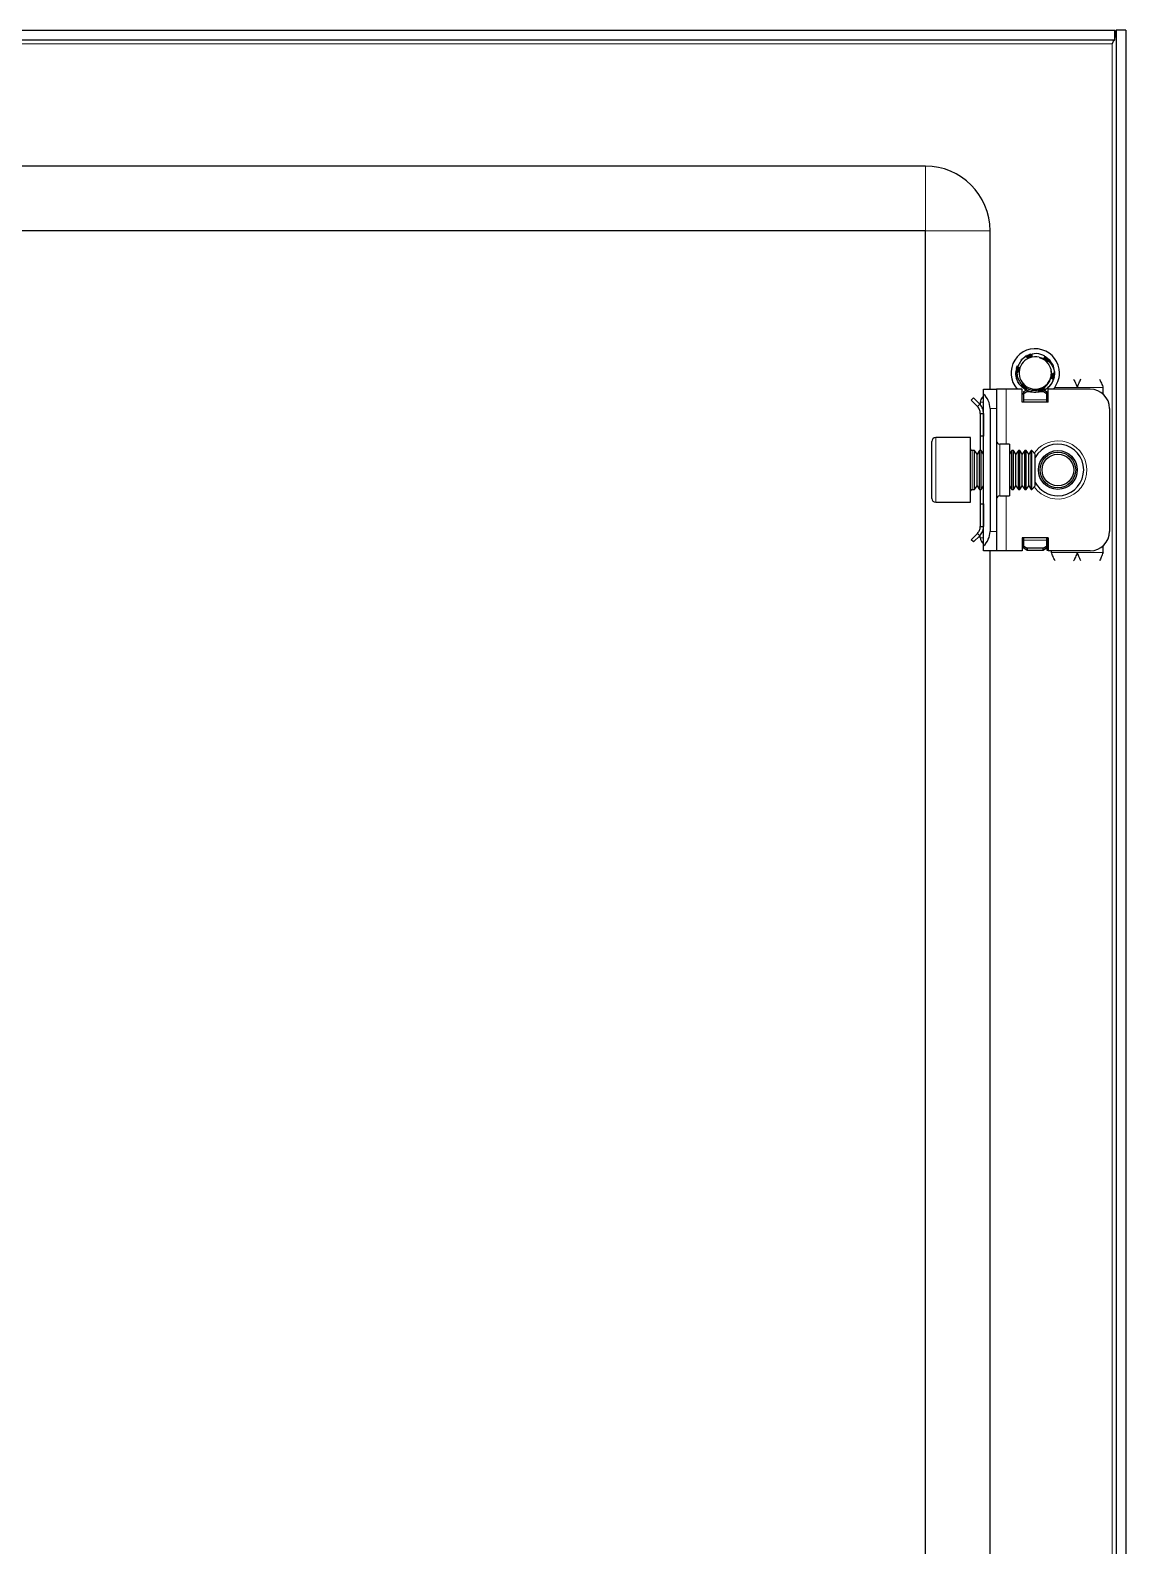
# Model space of a CAD drawing. Header units: millimetres. Extents: x 162 to 1298, y -979 to 1409.
# Drawn here: x 1128.6 to 1298.2, y 1059.7 to 1294 of the extents above; entities that cross this region are included whole.
import ezdxf

# ---------------------------------------------------------------- set-up
doc = ezdxf.new("R2010")
doc.units = ezdxf.units.MM

msp = doc.modelspace()

# ---------------------------------------------------------------- linework, layer by layer
at = {"color": 7, "linetype": 'Continuous', "lineweight": 25}
for p, q in [((953.85, 1294.05), (1296.45, 1294.05)), ((1296.45, 1292.55), (1296.45, 1294.05)), ((1298.15, 1294.05), (1296.65, 1294.05)), ((1296.65, 1294.05), (1296.65, -866.95)), ((1298.15, 1294.05), (1298.15, -866.95)), ((953.85, 1292.55), (1296.45, 1292.55)), ((1296.3, 1292.55), (1296.05, 1291.95)), ((1267.15, 1273.05), (983.15, 1273.05)), ((1267.15, 1263.05), (983.15, 1263.05)), ((1267.15, -835.95), (1267.15, 1263.05)), ((1277.15, 1238.55), (1277.15, 1263.05)), ((1281.95, 1243.08), (1281.92, 1243.05)), ((1282.53, 1243.57), (1282.73, 1243.69)), ((1282.7, 1243.68), (1282.66, 1243.65)), ((1282.71, 1243.61), (1282.66, 1243.65)), ((1282.7, 1243.68), (1282.93, 1243.76)), ((1282.89, 1243.77), (1282.84, 1243.75)), ((1283.08, 1243.85), (1283.03, 1243.83)), ((1283.08, 1243.85), (1283.31, 1243.92)), ((1283.27, 1243.92), (1283.23, 1243.9)), ((1283.46, 1243.97), (1283.42, 1243.96)), ((1284.35, 1244.04), (1283.61, 1243.97)), ((1285.85, 1243.52), (1285.81, 1243.55)), ((1286.02, 1243.4), (1285.98, 1243.43)), ((1286.17, 1243.27), (1286.14, 1243.3)), ((1286.31, 1243.13), (1286.28, 1243.16)), ((1286.31, 1243.13), (1286.43, 1242.99)), ((1286.43, 1243.01), (1286.41, 1243.02)), ((1281.15, 1241.14), (1281.18, 1241.4)), ((1281.15, 1241.14), (1281.15, 1241.09)), ((1281.17, 1241.35), (1281.16, 1241.3)), ((1281.16, 1240.94), (1281.18, 1241.18)), ((1281.16, 1240.94), (1281.16, 1240.89)), ((1281.17, 1240.74), (1281.17, 1240.69)), ((1281.2, 1241.55), (1281.19, 1241.5)), ((1281.2, 1240.55), (1281.2, 1240.5)), ((1281.24, 1241.75), (1281.23, 1241.71)), ((1281.23, 1240.36), (1281.24, 1240.32)), ((1281.24, 1241.75), (1281.31, 1241.99)), ((1281.29, 1241.94), (1281.28, 1241.9)), ((1281.28, 1240.19), (1281.29, 1240.14)), ((1281.34, 1240.01), (1281.34, 1240)), ((1286.44, 1241.92), (1286.61, 1241.51)), ((1286.92, 1239.93), (1286.82, 1239.74)), ((1286.93, 1239.93), (1286.83, 1239.75)), ((1286.99, 1240.07), (1287, 1240.11)), ((1287.04, 1240.25), (1287.06, 1240.29)), ((1287.15, 1240.85), (1287.09, 1240.54)), ((1287.09, 1240.44), (1287.1, 1240.49)), ((1287.13, 1240.65), (1287.13, 1240.7)), ((1287.15, 1241.05), (1287.15, 1241.05)), ((1287.15, 1240.85), (1287.15, 1240.9)), ((1276.15, 1238.55), (1278.15, 1238.55)), ((1276.15, 1237.78), (1276.15, 1238.55)), ((1276.15, 1214.31), (1276.15, 1237.78)), ((1278.15, 1238.55), (1278.15, 1235.55)), ((1279.65, 1238.55), (1278.15, 1238.55)), ((1282.15, 1238.55), (1279.65, 1238.55)), ((1281.93, 1239.04), (1281.96, 1239)), ((1282.06, 1238.9), (1282.1, 1238.87)), ((1282.15, 1236.55), (1282.15, 1238.55)), ((1282.4, 1237.73), (1282.15, 1237.88)), ((1282.21, 1238.76), (1282.25, 1238.73)), ((1282.37, 1238.63), (1282.41, 1238.6)), ((1282.4, 1238.17), (1282.75, 1238.41)), ((1282.9, 1238.17), (1282.4, 1237.82)), ((1282.4, 1237.82), (1282.4, 1238.17)), ((1282.4, 1236.9), (1282.4, 1237.82)), ((1282.54, 1238.52), (1282.59, 1238.49)), ((1282.72, 1238.41), (1282.58, 1238.53)), ((1282.72, 1238.41), (1282.72, 1238.52)), ((1282.72, 1238.41), (1282.76, 1238.39)), ((1282.9, 1238.17), (1283.3, 1238.17)), ((1283.26, 1238.19), (1283.06, 1238.29)), ((1283.08, 1238.25), (1283.12, 1238.23)), ((1283.26, 1238.19), (1283.3, 1238.17)), ((1283.43, 1238.14), (1283.48, 1238.13)), ((1284.75, 1238.11), (1284.8, 1238.12)), ((1284.99, 1238.17), (1285.4, 1238.17)), ((1285.9, 1237.82), (1285.4, 1238.17)), ((1285.5, 1238.46), (1285.9, 1238.17)), ((1285.9, 1238.17), (1285.9, 1237.82)), ((1285.9, 1237.82), (1285.9, 1236.9)), ((1286.15, 1237.88), (1285.95, 1237.76)), ((1285.95, 1237.76), (1285.95, 1236.55)), ((1286.15, 1236.55), (1286.15, 1238.55)), ((1292.65, 1238.55), (1286.15, 1238.55)), ((1294.65, 1237.78), (1294.65, 1238.8)), ((1274.59, 1237.19), (1274.24, 1236.83)), ((1275.21, 1235.86), (1274.24, 1236.83)), ((1275.57, 1236.21), (1274.59, 1237.19)), ((1275.21, 1235.86), (1275.57, 1236.21)), ((1275.65, 1236.55), (1275.65, 1236.15)), ((1275.95, 1237.26), (1276.15, 1237.46)), ((1277.15, 1235.55), (1277.15, 1216.55)), ((1278.15, 1235.55), (1278.15, 1216.55)), ((1286.15, 1236.55), (1282.15, 1236.55)), ((1282.4, 1236.55), (1282.4, 1236.9)), ((1285.9, 1236.9), (1285.9, 1236.55)), ((1295.65, 1235.55), (1295.65, 1216.55)), ((1275.65, 1234.8), (1276.15, 1234.8)), ((1275.65, 1234.8), (1275.65, 1231.3)), ((1276.15, 1234.8), (1276.15, 1231.3)), ((1274.15, 1231.05), (1268.75, 1231.05)), ((1274.15, 1221.05), (1274.15, 1231.05)), ((1276.15, 1231.3), (1275.65, 1231.3)), ((1275.65, 1231.3), (1275.65, 1229.05)), ((1268.15, 1221.65), (1268.15, 1230.45)), ((1274.76, 1229.05), (1274.4, 1229.05)), ((1275.15, 1228.49), (1274.76, 1229.05)), ((1274.76, 1228.58), (1274.76, 1229.05)), ((1274.76, 1223.05), (1274.76, 1228.58)), ((1275.54, 1229.05), (1275.15, 1228.49)), ((1275.15, 1228.11), (1275.15, 1228.49)), ((1275.76, 1229.05), (1275.54, 1229.05)), ((1275.54, 1228.58), (1275.54, 1229.05)), ((1275.54, 1223.05), (1275.54, 1228.58)), ((1276.15, 1228.49), (1275.76, 1229.05)), ((1275.76, 1228.58), (1275.76, 1229.05)), ((1275.76, 1223.05), (1275.76, 1228.58)), ((1280.15, 1230.05), (1278.65, 1230.05)), ((1280.15, 1230.05), (1280.15, 1222.05)), ((1280.54, 1229.05), (1280.15, 1228.49)), ((1280.76, 1229.05), (1280.54, 1229.05)), ((1280.54, 1228.58), (1280.54, 1229.05)), ((1280.54, 1223.05), (1280.54, 1228.58)), ((1281.15, 1228.49), (1280.76, 1229.05)), ((1280.76, 1228.58), (1280.76, 1229.05)), ((1280.76, 1223.05), (1280.76, 1228.58)), ((1281.54, 1229.05), (1281.15, 1228.49)), ((1281.15, 1228.11), (1281.15, 1228.49)), ((1281.76, 1229.05), (1281.54, 1229.05)), ((1281.54, 1228.58), (1281.54, 1229.05)), ((1281.54, 1223.05), (1281.54, 1228.58)), ((1282.15, 1228.49), (1281.76, 1229.05)), ((1281.76, 1228.58), (1281.76, 1229.05)), ((1281.76, 1223.05), (1281.76, 1228.58)), ((1282.54, 1229.05), (1282.15, 1228.49)), ((1282.15, 1228.11), (1282.15, 1228.49)), ((1282.76, 1229.05), (1282.54, 1229.05)), ((1282.54, 1228.58), (1282.54, 1229.05)), ((1282.54, 1223.05), (1282.54, 1228.58)), ((1283.15, 1228.49), (1282.76, 1229.05)), ((1282.76, 1228.58), (1282.76, 1229.05)), ((1282.76, 1223.05), (1282.76, 1228.58)), ((1283.54, 1229.05), (1283.15, 1228.49)), ((1283.15, 1228.11), (1283.15, 1228.49)), ((1283.6, 1229.05), (1283.54, 1229.05)), ((1283.54, 1228.58), (1283.54, 1229.05)), ((1283.54, 1223.05), (1283.54, 1228.58)), ((1284.15, 1228.49), (1283.6, 1229.05)), ((1283.6, 1223.05), (1283.6, 1229.05)), ((1284.15, 1223.6), (1284.15, 1228.49)), ((1275.15, 1223.6), (1275.15, 1228.11)), ((1281.15, 1223.6), (1281.15, 1228.11)), ((1282.15, 1223.6), (1282.15, 1228.11)), ((1283.15, 1223.6), (1283.15, 1228.11)), ((1274.76, 1223.05), (1275.15, 1223.6)), ((1275.15, 1223.6), (1275.54, 1223.05)), ((1275.76, 1223.05), (1276.15, 1223.6)), ((1280.15, 1223.6), (1280.54, 1223.05)), ((1280.76, 1223.05), (1281.15, 1223.6)), ((1281.15, 1223.6), (1281.54, 1223.05)), ((1281.76, 1223.05), (1282.15, 1223.6)), ((1282.15, 1223.6), (1282.54, 1223.05)), ((1282.76, 1223.05), (1283.15, 1223.6)), ((1283.15, 1223.6), (1283.54, 1223.05)), ((1283.6, 1223.05), (1284.15, 1223.6)), ((1274.4, 1223.05), (1274.76, 1223.05)), ((1275.54, 1223.05), (1275.76, 1223.05)), ((1275.65, 1223.05), (1275.65, 1220.8)), ((1278.65, 1222.05), (1280.15, 1222.05)), ((1280.54, 1223.05), (1280.76, 1223.05)), ((1281.54, 1223.05), (1281.76, 1223.05)), ((1282.54, 1223.05), (1282.76, 1223.05)), ((1283.54, 1223.05), (1283.6, 1223.05)), ((1268.75, 1221.05), (1274.15, 1221.05)), ((1275.65, 1220.8), (1276.15, 1220.8)), ((1275.65, 1220.8), (1275.65, 1217.3)), ((1276.15, 1220.8), (1276.15, 1217.3)), ((1275.65, 1217.3), (1276.15, 1217.3)), ((1278.15, 1216.55), (1278.15, 1213.55)), ((1275.21, 1216.24), (1274.24, 1215.26)), ((1274.59, 1214.91), (1274.24, 1215.26)), ((1275.57, 1215.88), (1274.59, 1214.91)), ((1275.21, 1216.24), (1275.57, 1215.88)), ((1275.65, 1215.55), (1275.65, 1216.01)), ((1276.15, 1214.63), (1275.95, 1214.84)), ((1276.15, 1213.55), (1276.15, 1214.31)), ((1286.15, 1215.55), (1282.15, 1215.55)), ((1282.15, 1215.55), (1282.15, 1213.55)), ((1282.4, 1215.2), (1282.4, 1215.55)), ((1282.4, 1214.28), (1282.4, 1215.2)), ((1282.4, 1214.28), (1282.9, 1213.93)), ((1282.4, 1213.93), (1282.4, 1214.28)), ((1285.4, 1213.93), (1285.9, 1214.28)), ((1285.9, 1215.55), (1285.9, 1215.2)), ((1285.9, 1215.2), (1285.9, 1214.28)), ((1285.9, 1214.28), (1285.9, 1213.93)), ((1285.95, 1215.55), (1285.95, 1213.67)), ((1286.15, 1215.55), (1286.15, 1213.55)), ((1294.65, 1213.3), (1294.65, 1214.31)), ((1278.15, 1213.55), (1276.15, 1213.55)), ((1277.15, 538.55), (1277.15, 1213.55)), ((1279.65, 1213.55), (1278.15, 1213.55)), ((1282.15, 1213.55), (1279.65, 1213.55)), ((1282.9, 1213.57), (1282.4, 1213.93)), ((1285.4, 1213.93), (1282.9, 1213.93)), ((1282.9, 1213.93), (1282.9, 1213.57)), ((1285.4, 1213.57), (1282.9, 1213.57)), ((1285.4, 1213.57), (1285.4, 1213.93)), ((1285.9, 1213.93), (1285.4, 1213.57)), ((1285.95, 1213.67), (1286.15, 1213.67)), ((1292.65, 1213.55), (1286.15, 1213.55)), ((1286.65, 1213.3), (1286.65, 1213.55))]:
    msp.add_line(p, q, dxfattribs=at)
at = {"color": 8, "linetype": 'Continuous', "lineweight": 18}
for p, q in [((954.25, 1291.95), (1296.05, 1291.95)), ((1296.05, 1291.95), (1296.05, -864.85)), ((1267.15, 1263.05), (1267.15, 1273.05)), ((1267.15, 1263.05), (1277.15, 1263.05)), ((1279.65, 1238.55), (1279.65, 1230.05)), ((1287.15, 1238.8), (1290.65, 1238.8)), ((1294.65, 1238.8), (1290.65, 1238.8)), ((1276.15, 1236.55), (1275.65, 1236.55)), ((1276.15, 1237.05), (1275.95, 1237.26)), ((1278.15, 1235.55), (1277.15, 1235.55)), ((1285.9, 1236.9), (1282.4, 1236.9)), ((1268.75, 1231.05), (1268.75, 1221.05)), ((1274.4, 1229.05), (1274.4, 1224.43)), ((1278.65, 1230.05), (1278.65, 1222.05)), ((1274.4, 1224.43), (1274.4, 1223.05)), ((1279.65, 1222.05), (1279.65, 1213.55)), ((1277.15, 1216.55), (1278.15, 1216.55)), ((1276.15, 1215.55), (1275.65, 1215.55)), ((1276.15, 1215.05), (1275.95, 1214.84)), ((1282.4, 1215.2), (1285.9, 1215.2)), ((1290.65, 1213.3), (1286.65, 1213.3)), ((1294.65, 1213.3), (1290.65, 1213.3))]:
    msp.add_line(p, q, dxfattribs=at)
at = {"color": 7, "linetype": 'Continuous', "lineweight": 25}
for radius in [3, 2.76, 2.45]:
    msp.add_circle((1287.65, 1226.05), radius, dxfattribs=at)
for centre, radius, start, end in [((1267.15, 1263.05), 10, 0, 90), ((1284.15, 1241.05), 3.75, 0, 221.8103), ((1284.15, 1241.05), 2.5, 108.5944, 168.5944), ((1284.15, 1241.05), 2.5, 75.8881, 108.5944), ((1284.15, 1241.05), 3, 59.9286, 86.2193), ((1284.15, 1241.05), 3, 360, 40.7437), ((1284.15, 1241.05), 2.5, 168.5944, 228.5944), ((1284.15, 1241.05), 2.5, 288.5944, 348.5944), ((1284.15, 1241.05), 2.5, 348.5944, 10.5165), ((1284.15, 1241.05), 3.75, 318.1897, 0), ((1274.15, 1235.55), 3, 0, 48.1897), ((1284.15, 1241.05), 2.5, 228.5944, 288.5944), ((1292.65, 1235.55), 3, 360, 90), ((1276.65, 1236.55), 1, 135, 180), ((1268.75, 1230.45), 0.6, 90, 180), ((1278.65, 1230.55), 0.5, 180, 270), ((1274.4, 1229.3), 0.25, 180, 270), ((1287.65, 1226.05), 4, 270, 151.045), ((1287.65, 1226.05), 4, 208.955, 270), ((1268.75, 1221.65), 0.6, 180, 270), ((1274.4, 1222.8), 0.25, 90, 180), ((1278.65, 1221.55), 0.5, 90, 180), ((1274.15, 1216.55), 3, 311.8103, 0), ((1292.65, 1216.55), 3, 270, 360), ((1276.65, 1215.55), 1, 180, 225)]:
    msp.add_arc(centre, radius, start, end, dxfattribs=at)
at = {"color": 8, "linetype": 'Continuous', "lineweight": 18}
for start, end in [(215.4622, 90), (90, 144.5378)]:
    msp.add_arc((1287.65, 1226.05), 4.5, start, end, dxfattribs=at)
at = {"color": 7, "linetype": 'Continuous', "lineweight": 25}
for points, knots in [([(1296.65, 1294.05), (1296.64, 1293.87), (1296.62, 1293.5), (1296.54, 1293.13), (1296.46, 1292.94), (1296.45, 1292.93)], [0, 0, 0, 0, 0.48755, 0.9750699, 1, 1, 1, 1]), ([(1281.28, 1241.88), (1281.28, 1241.9), (1281.3, 1242.02), (1281.35, 1242.12), (1281.39, 1242.2)], [0, 0, 0, 0, 0.2181682, 1, 1, 1, 1]), ([(1282.69, 1243.6), (1282.62, 1243.55), (1282.27, 1243.32), (1281.78, 1242.81), (1281.55, 1242.26), (1281.45, 1242.02)], [0, 0, 0, 0, 0.128781, 0.613629, 1, 1, 1, 1]), ([(1283.36, 1243.42), (1283.34, 1243.41), (1283.3, 1243.4), (1283.22, 1243.39), (1283.12, 1243.39), (1283.03, 1243.4), (1282.94, 1243.43), (1282.86, 1243.46), (1282.79, 1243.51), (1282.73, 1243.56), (1282.7, 1243.59), (1282.69, 1243.6)], [0, 0, 0, 0, 0.04296, 0.1733, 0.274263, 0.401081, 0.527716, 0.654259, 0.780759, 0.936852, 1, 1, 1, 1]), ([(1282.7, 1243.68), (1282.74, 1243.66), (1282.79, 1243.62), (1282.86, 1243.55), (1282.91, 1243.49), (1282.92, 1243.45), (1282.93, 1243.43)], [0, 0, 0, 0, 0.319514, 0.608493, 0.891527, 1, 1, 1, 1]), ([(1283, 1243.41), (1283, 1243.41), (1283, 1243.45), (1282.98, 1243.51), (1282.95, 1243.6), (1282.9, 1243.68), (1282.86, 1243.73), (1282.84, 1243.75)], [0, 0, 0, 0, 0.00279, 0.269575, 0.536371, 0.765499, 1, 1, 1, 1]), ([(1282.89, 1243.77), (1282.92, 1243.75), (1282.97, 1243.71), (1283.03, 1243.63), (1283.08, 1243.55), (1283.1, 1243.47), (1283.11, 1243.42), (1283.11, 1243.39)], [0, 0, 0, 0, 0.234253, 0.442787, 0.646465, 0.841043, 1, 1, 1, 1]), ([(1283.14, 1243.39), (1283.15, 1243.42), (1283.16, 1243.48), (1283.15, 1243.58), (1283.12, 1243.67), (1283.09, 1243.76), (1283.05, 1243.81), (1283.03, 1243.83)], [0, 0, 0, 0, 0.181695, 0.396783, 0.61186, 0.803681, 1, 1, 1, 1]), ([(1283.08, 1243.85), (1283.11, 1243.83), (1283.15, 1243.78), (1283.21, 1243.7), (1283.24, 1243.61), (1283.25, 1243.53), (1283.25, 1243.46), (1283.24, 1243.41), (1283.24, 1243.39)], [0, 0, 0, 0, 0.208724, 0.39105, 0.568219, 0.73683, 0.894853, 1, 1, 1, 1]), ([(1283.26, 1243.4), (1283.27, 1243.41), (1283.28, 1243.44), (1283.3, 1243.52), (1283.31, 1243.62), (1283.3, 1243.72), (1283.27, 1243.81), (1283.24, 1243.87), (1283.23, 1243.9)], [0, 0, 0, 0, 0.043388, 0.23288, 0.422274, 0.611632, 0.803279, 1, 1, 1, 1]), ([(1283.27, 1243.92), (1283.29, 1243.89), (1283.34, 1243.84), (1283.37, 1243.75), (1283.39, 1243.67), (1283.4, 1243.58), (1283.38, 1243.51), (1283.37, 1243.45), (1283.35, 1243.42), (1283.35, 1243.42)], [0, 0, 0, 0, 0.198483, 0.367712, 0.531083, 0.685778, 0.830503, 0.965152, 1, 1, 1, 1]), ([(1283.61, 1243.97), (1283.61, 1243.95), (1283.63, 1243.91), (1283.65, 1243.83), (1283.65, 1243.75), (1283.63, 1243.68), (1283.6, 1243.59), (1283.53, 1243.51), (1283.44, 1243.45), (1283.38, 1243.43), (1283.36, 1243.42)], [0, 0, 0, 0, 0.098631, 0.238541, 0.378532, 0.49895, 0.601027, 0.777401, 0.9101, 1, 1, 1, 1]), ([(1283.37, 1243.44), (1283.39, 1243.46), (1283.41, 1243.51), (1283.44, 1243.59), (1283.46, 1243.69), (1283.46, 1243.82), (1283.43, 1243.91), (1283.42, 1243.96)], [0, 0, 0, 0, 0.13286, 0.29106, 0.491007, 0.69089, 1, 1, 1, 1]), ([(1283.46, 1243.97), (1283.48, 1243.94), (1283.51, 1243.89), (1283.53, 1243.81), (1283.54, 1243.72), (1283.53, 1243.64), (1283.51, 1243.55), (1283.46, 1243.49), (1283.44, 1243.45)], [0, 0, 0, 0, 0.16279, 0.324686, 0.479688, 0.626058, 0.76302, 1, 1, 1, 1]), ([(1283.45, 1243.47), (1283.46, 1243.47), (1283.49, 1243.5), (1283.53, 1243.56), (1283.57, 1243.63), (1283.6, 1243.73), (1283.62, 1243.82), (1283.62, 1243.9), (1283.61, 1243.95), (1283.61, 1243.97)], [0, 0, 0, 0, 0.036757, 0.196192, 0.355485, 0.51469, 0.719746, 0.882005, 1, 1, 1, 1]), ([(1284.76, 1243.47), (1285.05, 1243.42), (1285.34, 1243.37), (1285.61, 1243.24), (1285.62, 1243.24)], [0, 0, 0, 0, 0.965671, 1, 1, 1, 1]), ([(1284.76, 1243.47), (1284.86, 1243.44), (1284.99, 1243.38), (1285.12, 1243.31), (1285.16, 1243.28)], [0, 0, 0, 0, 0.681733, 1, 1, 1, 1]), ([(1285.16, 1243.28), (1285.23, 1243.25), (1285.56, 1243.09), (1286.07, 1242.67), (1286.32, 1242.17), (1286.44, 1241.92)], [0, 0, 0, 0, 0.1306517, 0.5600073, 1, 1, 1, 1]), ([(1285.62, 1243.24), (1285.61, 1243.25), (1285.6, 1243.3), (1285.6, 1243.37), (1285.6, 1243.46), (1285.62, 1243.56), (1285.64, 1243.62), (1285.66, 1243.65)], [0, 0, 0, 0, 0.113604, 0.31095, 0.508229, 0.75166, 1, 1, 1, 1]), ([(1285.67, 1243.63), (1285.67, 1243.6), (1285.67, 1243.53), (1285.64, 1243.43), (1285.62, 1243.37), (1285.6, 1243.35), (1285.6, 1243.35)], [0, 0, 0, 0, 0.357139, 0.680979, 0.998183, 1, 1, 1, 1]), ([(1285.61, 1243.26), (1285.63, 1243.28), (1285.68, 1243.32), (1285.74, 1243.39), (1285.78, 1243.47), (1285.8, 1243.52), (1285.81, 1243.55)], [0, 0, 0, 0, 0.228254, 0.510351, 0.752319, 1, 1, 1, 1]), ([(1286.22, 1242.83), (1286.2, 1242.83), (1286.16, 1242.81), (1286.07, 1242.81), (1285.98, 1242.82), (1285.89, 1242.86), (1285.81, 1242.91), (1285.72, 1242.99), (1285.65, 1243.11), (1285.63, 1243.2), (1285.62, 1243.24)], [0, 0, 0, 0, 0.073646, 0.169563, 0.351373, 0.438893, 0.519676, 0.682906, 0.8512, 1, 1, 1, 1]), ([(1285.85, 1243.52), (1285.84, 1243.49), (1285.84, 1243.42), (1285.8, 1243.33), (1285.75, 1243.25), (1285.7, 1243.19), (1285.66, 1243.16), (1285.65, 1243.15)], [0, 0, 0, 0, 0.240212, 0.454711, 0.664287, 0.864517, 1, 1, 1, 1]), ([(1285.66, 1243.11), (1285.69, 1243.12), (1285.74, 1243.15), (1285.82, 1243.2), (1285.89, 1243.27), (1285.94, 1243.35), (1285.96, 1243.4), (1285.98, 1243.43)], [0, 0, 0, 0, 0.172104, 0.391099, 0.610089, 0.802801, 1, 1, 1, 1]), ([(1286.02, 1243.4), (1286.01, 1243.37), (1285.99, 1243.3), (1285.95, 1243.21), (1285.89, 1243.14), (1285.83, 1243.09), (1285.77, 1243.05), (1285.73, 1243.03), (1285.71, 1243.03)], [0, 0, 0, 0, 0.209239, 0.392702, 0.571062, 0.740844, 0.899958, 1, 1, 1, 1]), ([(1285.72, 1243.01), (1285.73, 1243.01), (1285.78, 1243.01), (1285.85, 1243.04), (1285.94, 1243.09), (1286.02, 1243.15), (1286.09, 1243.22), (1286.12, 1243.27), (1286.14, 1243.3)], [0, 0, 0, 0, 0.0505, 0.241124, 0.431653, 0.622154, 0.808692, 1, 1, 1, 1]), ([(1286.17, 1243.27), (1286.16, 1243.23), (1286.14, 1243.17), (1286.08, 1243.09), (1286.02, 1243.03), (1285.95, 1242.99), (1285.88, 1242.96), (1285.82, 1242.94), (1285.79, 1242.94), (1285.79, 1242.94)], [0, 0, 0, 0, 0.198035, 0.367663, 0.531495, 0.686664, 0.831818, 0.981917, 1, 1, 1, 1]), ([(1285.8, 1242.93), (1285.8, 1242.93), (1285.84, 1242.93), (1285.9, 1242.93), (1285.99, 1242.95), (1286.07, 1242.99), (1286.15, 1243.03), (1286.22, 1243.09), (1286.26, 1243.14), (1286.28, 1243.16)], [0, 0, 0, 0, 0.0182814, 0.1756388, 0.3328957, 0.4900969, 0.6472739, 0.8216323, 1, 1, 1, 1]), ([(1286.31, 1243.13), (1286.3, 1243.1), (1286.27, 1243.05), (1286.21, 1242.99), (1286.14, 1242.94), (1286.07, 1242.9), (1286, 1242.88), (1285.92, 1242.87), (1285.87, 1242.88), (1285.85, 1242.89)], [0, 0, 0, 0, 0.159446, 0.318034, 0.469983, 0.61348, 0.747649, 0.872856, 1, 1, 1, 1]), ([(1285.86, 1242.88), (1285.89, 1242.87), (1285.95, 1242.86), (1286.04, 1242.86), (1286.11, 1242.87), (1286.2, 1242.89), (1286.3, 1242.93), (1286.37, 1242.99), (1286.41, 1243.02)], [0, 0, 0, 0, 0.149407, 0.278563, 0.407661, 0.536722, 0.727045, 1, 1, 1, 1]), ([(1286.43, 1243.01), (1286.41, 1242.98), (1286.38, 1242.93), (1286.31, 1242.88), (1286.26, 1242.85), (1286.23, 1242.83), (1286.22, 1242.83)], [0, 0, 0, 0, 0.315056, 0.630194, 0.945514, 1, 1, 1, 1]), ([(1286.22, 1242.83), (1286.25, 1242.81), (1286.49, 1242.58), (1286.84, 1242.12), (1287.08, 1241.51), (1287.13, 1241.17), (1287.15, 1241.05)], [0, 0, 0, 0, 0.050685, 0.485619, 0.826643, 1, 1, 1, 1]), ([(1281.15, 1241.14), (1281.19, 1241.16), (1281.25, 1241.19), (1281.35, 1241.21), (1281.43, 1241.22), (1281.48, 1241.21), (1281.5, 1241.2)], [0, 0, 0, 0, 0.2937792, 0.5589816, 0.8184942, 1, 1, 1, 1]), ([(1281.38, 1241.12), (1281.36, 1241.12), (1281.31, 1241.13), (1281.24, 1241.12), (1281.18, 1241.1), (1281.15, 1241.09)], [0, 0, 0, 0, 0.236131, 0.613435, 1, 1, 1, 1]), ([(1281.93, 1239.04), (1281.81, 1239.19), (1281.52, 1239.54), (1281.23, 1240.2), (1281.18, 1240.71), (1281.15, 1240.96)], [0, 0, 0, 0, 0.274163, 0.639603, 1, 1, 1, 1]), ([(1281.55, 1241.25), (1281.54, 1241.25), (1281.51, 1241.27), (1281.44, 1241.3), (1281.34, 1241.32), (1281.25, 1241.32), (1281.19, 1241.31), (1281.16, 1241.3)], [0, 0, 0, 0, 0.050156, 0.304513, 0.55888, 0.776903, 1, 1, 1, 1]), ([(1281.17, 1241.35), (1281.2, 1241.36), (1281.27, 1241.39), (1281.36, 1241.4), (1281.45, 1241.4), (1281.54, 1241.37), (1281.59, 1241.36), (1281.61, 1241.34), (1281.62, 1241.34)], [0, 0, 0, 0, 0.227908, 0.430276, 0.627707, 0.816134, 0.99284, 1, 1, 1, 1]), ([(1281.26, 1240.3), (1281.25, 1240.35), (1281.19, 1240.5), (1281.17, 1240.66), (1281.17, 1240.78)], [0, 0, 0, 0, 0.2829098, 1, 1, 1, 1]), ([(1281.63, 1241.36), (1281.61, 1241.38), (1281.55, 1241.43), (1281.47, 1241.47), (1281.37, 1241.5), (1281.28, 1241.51), (1281.22, 1241.51), (1281.19, 1241.5)], [0, 0, 0, 0, 0.19243, 0.403622, 0.614801, 0.805152, 1, 1, 1, 1]), ([(1281.2, 1241.55), (1281.23, 1241.56), (1281.3, 1241.58), (1281.39, 1241.58), (1281.48, 1241.57), (1281.56, 1241.54), (1281.62, 1241.5), (1281.66, 1241.46), (1281.67, 1241.45)], [0, 0, 0, 0, 0.205811, 0.38496, 0.558827, 0.724121, 0.878934, 1, 1, 1, 1]), ([(1281.66, 1241.5), (1281.64, 1241.52), (1281.59, 1241.57), (1281.51, 1241.63), (1281.42, 1241.67), (1281.33, 1241.7), (1281.26, 1241.7), (1281.23, 1241.71)], [0, 0, 0, 0, 0.183111, 0.381533, 0.579913, 0.787111, 1, 1, 1, 1]), ([(1281.24, 1241.75), (1281.27, 1241.76), (1281.34, 1241.76), (1281.43, 1241.75), (1281.51, 1241.72), (1281.58, 1241.68), (1281.64, 1241.64), (1281.67, 1241.6), (1281.69, 1241.58)], [0, 0, 0, 0, 0.207037, 0.38272, 0.55212, 0.712365, 0.86221, 1, 1, 1, 1]), ([(1281.46, 1239.75), (1281.44, 1239.78), (1281.35, 1239.92), (1281.31, 1240.08), (1281.27, 1240.21)], [0, 0, 0, 0, 0.192577, 1, 1, 1, 1]), ([(1281.7, 1241.59), (1281.69, 1241.61), (1281.66, 1241.65), (1281.61, 1241.72), (1281.53, 1241.79), (1281.45, 1241.84), (1281.36, 1241.88), (1281.3, 1241.89), (1281.28, 1241.9)], [0, 0, 0, 0, 0.112687, 0.266978, 0.464332, 0.661607, 0.829157, 1, 1, 1, 1]), ([(1281.29, 1241.94), (1281.32, 1241.94), (1281.38, 1241.94), (1281.46, 1241.91), (1281.54, 1241.88), (1281.6, 1241.83), (1281.65, 1241.77), (1281.69, 1241.72), (1281.7, 1241.68), (1281.71, 1241.66)], [0, 0, 0, 0, 0.164802, 0.328662, 0.485343, 0.633184, 0.771489, 0.900657, 1, 1, 1, 1]), ([(1281.7, 1241.54), (1281.7, 1241.51), (1281.67, 1241.44), (1281.62, 1241.34), (1281.55, 1241.25), (1281.49, 1241.19), (1281.42, 1241.14), (1281.36, 1241.1), (1281.33, 1241.09), (1281.32, 1241.09)], [0, 0, 0, 0, 0.125166, 0.336769, 0.488675, 0.640371, 0.791962, 0.943503, 1, 1, 1, 1]), ([(1281.32, 1241.09), (1281.32, 1241.01), (1281.34, 1240.62), (1281.52, 1239.95), (1281.88, 1239.47), (1282.05, 1239.25)], [0, 0, 0, 0, 0.108003, 0.585763, 1, 1, 1, 1]), ([(1281.45, 1242.02), (1281.46, 1242.02), (1281.49, 1242.01), (1281.54, 1241.98), (1281.6, 1241.93), (1281.65, 1241.88), (1281.69, 1241.8), (1281.72, 1241.7), (1281.71, 1241.6), (1281.7, 1241.55), (1281.7, 1241.54)], [0, 0, 0, 0, 0.022761, 0.192243, 0.346896, 0.477535, 0.588677, 0.783334, 0.968624, 1, 1, 1, 1]), ([(1281.72, 1241.61), (1281.71, 1241.65), (1281.7, 1241.71), (1281.66, 1241.79), (1281.61, 1241.87), (1281.56, 1241.94), (1281.5, 1241.98), (1281.46, 1242.01), (1281.45, 1242.02)], [0, 0, 0, 0, 0.182737, 0.363423, 0.543947, 0.724373, 0.904747, 1, 1, 1, 1]), ([(1285.31, 1238.69), (1285.38, 1238.72), (1285.7, 1238.91), (1286.19, 1239.38), (1286.5, 1239.96), (1286.59, 1240.3), (1286.6, 1240.36)], [0, 0, 0, 0, 0.1047847, 0.5130786, 0.9181362, 1, 1, 1, 1]), ([(1286.99, 1240.07), (1286.78, 1239.64), (1286.47, 1239), (1285.88, 1238.6), (1285.68, 1238.46)], [0, 0, 0, 0, 0.657042, 1, 1, 1, 1]), ([(1286.6, 1240.36), (1286.6, 1240.39), (1286.59, 1240.46), (1286.6, 1240.52), (1286.6, 1240.55)], [0, 0, 0, 0, 0.544473, 1, 1, 1, 1]), ([(1286.6, 1240.55), (1286.61, 1240.56), (1286.62, 1240.61), (1286.64, 1240.66), (1286.66, 1240.71), (1286.66, 1240.72)], [0, 0, 0, 0, 0.157682, 0.8030401, 1, 1, 1, 1]), ([(1287.04, 1240.25), (1287.01, 1240.25), (1286.95, 1240.25), (1286.87, 1240.26), (1286.79, 1240.29), (1286.72, 1240.34), (1286.66, 1240.39), (1286.62, 1240.44), (1286.6, 1240.48), (1286.6, 1240.5)], [0, 0, 0, 0, 0.165667, 0.330522, 0.488809, 0.638525, 0.778629, 0.909213, 1, 1, 1, 1]), ([(1286.99, 1240.07), (1286.96, 1240.07), (1286.9, 1240.08), (1286.82, 1240.11), (1286.75, 1240.15), (1286.7, 1240.2), (1286.65, 1240.26), (1286.62, 1240.33), (1286.6, 1240.38), (1286.6, 1240.42), (1286.6, 1240.43)], [0, 0, 0, 0, 0.154027, 0.307095, 0.452862, 0.590123, 0.718565, 0.838856, 0.95247, 1, 1, 1, 1]), ([(1286.66, 1240.72), (1286.67, 1240.82), (1286.68, 1241.09), (1286.64, 1241.35), (1286.61, 1241.51)], [0, 0, 0, 0, 0.408521, 1, 1, 1, 1]), ([(1286.63, 1240.7), (1286.64, 1240.69), (1286.67, 1240.65), (1286.73, 1240.6), (1286.82, 1240.55), (1286.91, 1240.51), (1287.01, 1240.49), (1287.07, 1240.49), (1287.1, 1240.49)], [0, 0, 0, 0, 0.069872, 0.258455, 0.446951, 0.635422, 0.81547, 1, 1, 1, 1]), ([(1287.09, 1240.44), (1287.06, 1240.44), (1286.99, 1240.42), (1286.89, 1240.43), (1286.81, 1240.45), (1286.74, 1240.49), (1286.67, 1240.53), (1286.64, 1240.56), (1286.63, 1240.58)], [0, 0, 0, 0, 0.208898, 0.388587, 0.562428, 0.727295, 0.881578, 1, 1, 1, 1]), ([(1286.63, 1240.55), (1286.64, 1240.53), (1286.67, 1240.49), (1286.73, 1240.43), (1286.81, 1240.38), (1286.88, 1240.33), (1286.97, 1240.31), (1287.03, 1240.3), (1287.06, 1240.29)], [0, 0, 0, 0, 0.137266, 0.30795, 0.478578, 0.649185, 0.822833, 1, 1, 1, 1]), ([(1286.63, 1240.41), (1286.63, 1240.4), (1286.65, 1240.36), (1286.7, 1240.29), (1286.78, 1240.22), (1286.85, 1240.17), (1286.93, 1240.13), (1286.98, 1240.12), (1287, 1240.11)], [0, 0, 0, 0, 0.076151, 0.276704, 0.47712, 0.677473, 0.837574, 1, 1, 1, 1]), ([(1286.66, 1240.76), (1286.67, 1240.77), (1286.69, 1240.81), (1286.73, 1240.86), (1286.78, 1240.91), (1286.85, 1240.96), (1286.92, 1241), (1287.01, 1241.03), (1287.08, 1241.05), (1287.13, 1241.05), (1287.15, 1241.05)], [0, 0, 0, 0, 0.060221, 0.18113, 0.301988, 0.42281, 0.589437, 0.75603, 0.87711, 1, 1, 1, 1]), ([(1287.13, 1240.65), (1287.09, 1240.63), (1287.03, 1240.61), (1286.93, 1240.61), (1286.84, 1240.62), (1286.76, 1240.64), (1286.7, 1240.67), (1286.67, 1240.7), (1286.66, 1240.7)], [0, 0, 0, 0, 0.214065, 0.402363, 0.585629, 0.760234, 0.923894, 1, 1, 1, 1]), ([(1286.69, 1240.81), (1286.71, 1240.79), (1286.77, 1240.75), (1286.86, 1240.71), (1286.95, 1240.69), (1287.04, 1240.68), (1287.1, 1240.69), (1287.13, 1240.7)], [0, 0, 0, 0, 0.189173, 0.404697, 0.62022, 0.807935, 1, 1, 1, 1]), ([(1287.15, 1240.85), (1287.11, 1240.84), (1287.05, 1240.81), (1286.95, 1240.79), (1286.86, 1240.79), (1286.78, 1240.8), (1286.73, 1240.83), (1286.71, 1240.84)], [0, 0, 0, 0, 0.235039, 0.445532, 0.651268, 0.847853, 1, 1, 1, 1]), ([(1286.92, 1239.94), (1286.9, 1239.88), (1286.87, 1239.75), (1286.8, 1239.64), (1286.77, 1239.58)], [0, 0, 0, 0, 0.462482, 1, 1, 1, 1]), ([(1286.8, 1240.92), (1286.82, 1240.91), (1286.88, 1240.89), (1286.97, 1240.88), (1287.06, 1240.88), (1287.12, 1240.89), (1287.15, 1240.9)], [0, 0, 0, 0, 0.237597, 0.516729, 0.755527, 1, 1, 1, 1]), ([(1287.15, 1241.06), (1287.12, 1241.04), (1287.06, 1241.01), (1286.97, 1240.98), (1286.91, 1240.98), (1286.88, 1240.98)], [0, 0, 0, 0, 0.371226, 0.708872, 1, 1, 1, 1]), ([(1287.09, 1240.44), (1287.08, 1240.39), (1287.07, 1240.31), (1287.03, 1240.24), (1287.02, 1240.21)], [0, 0, 0, 0, 0.657988, 1, 1, 1, 1]), ([(1287.15, 1241.06), (1287.15, 1241.01), (1287.16, 1240.93), (1287.14, 1240.85), (1287.13, 1240.83)], [0, 0, 0, 0, 0.6598587, 1, 1, 1, 1]), ([(1290.08, 1240.11), (1290.16, 1239.95), (1290.34, 1239.61), (1290.53, 1239.12), (1290.64, 1238.84), (1290.65, 1238.8)], [0, 0, 0, 0, 0.415483, 0.917152, 1, 1, 1, 1]), ([(1290.65, 1238.8), (1290.75, 1239.04), (1290.94, 1239.53), (1291.13, 1239.92), (1291.22, 1240.12)], [0, 0, 0, 0, 0.502065, 1, 1, 1, 1]), ([(1294.08, 1240.11), (1294.16, 1239.95), (1294.34, 1239.61), (1294.53, 1239.12), (1294.64, 1238.84), (1294.65, 1238.8)], [0, 0, 0, 0, 0.4154826, 0.9171518, 1, 1, 1, 1]), ([(1281.84, 1239.17), (1281.8, 1239.21), (1281.66, 1239.34), (1281.57, 1239.51), (1281.51, 1239.64)], [0, 0, 0, 0, 0.2887074, 1, 1, 1, 1]), ([(1281.93, 1239.04), (1281.94, 1239.06), (1281.98, 1239.11), (1282.04, 1239.17), (1282.11, 1239.21), (1282.18, 1239.24), (1282.26, 1239.25), (1282.32, 1239.26), (1282.36, 1239.25), (1282.37, 1239.24)], [0, 0, 0, 0, 0.169226, 0.337427, 0.497935, 0.649179, 0.790582, 0.922688, 1, 1, 1, 1]), ([(1282.42, 1239.2), (1282.41, 1239.2), (1282.34, 1239.21), (1282.25, 1239.19), (1282.14, 1239.14), (1282.04, 1239.09), (1281.99, 1239.04), (1281.96, 1239)], [0, 0, 0, 0, 0.046579, 0.362688, 0.551736, 0.740753, 1, 1, 1, 1]), ([(1282.05, 1239.25), (1282.06, 1239.26), (1282.09, 1239.27), (1282.14, 1239.28), (1282.23, 1239.29), (1282.33, 1239.28), (1282.43, 1239.23), (1282.48, 1239.19), (1282.5, 1239.17)], [0, 0, 0, 0, 0.045866, 0.230744, 0.387461, 0.658246, 0.861978, 1, 1, 1, 1]), ([(1282.42, 1239.24), (1282.39, 1239.25), (1282.32, 1239.27), (1282.23, 1239.28), (1282.14, 1239.27), (1282.08, 1239.26), (1282.05, 1239.25)], [0, 0, 0, 0, 0.251795, 0.502165, 0.752314, 1, 1, 1, 1]), ([(1282.06, 1238.9), (1282.08, 1238.93), (1282.1, 1238.99), (1282.16, 1239.06), (1282.23, 1239.12), (1282.3, 1239.16), (1282.37, 1239.18), (1282.42, 1239.18), (1282.44, 1239.18)], [0, 0, 0, 0, 0.211659, 0.390361, 0.562352, 0.724819, 0.876696, 1, 1, 1, 1]), ([(1282.51, 1239.13), (1282.48, 1239.12), (1282.41, 1239.11), (1282.32, 1239.07), (1282.23, 1239.02), (1282.16, 1238.95), (1282.12, 1238.89), (1282.1, 1238.87)], [0, 0, 0, 0, 0.190996, 0.383798, 0.576553, 0.78528, 1, 1, 1, 1]), ([(1282.26, 1238.75), (1282.21, 1238.77), (1282.16, 1238.8), (1282.11, 1238.85), (1282.1, 1238.87)], [0, 0, 0, 0, 0.726542, 1, 1, 1, 1]), ([(1282.21, 1238.76), (1282.22, 1238.8), (1282.24, 1238.86), (1282.29, 1238.94), (1282.35, 1239.01), (1282.41, 1239.06), (1282.47, 1239.1), (1282.51, 1239.1), (1282.52, 1239.1)], [0, 0, 0, 0, 0.219212, 0.409339, 0.593597, 0.768568, 0.932394, 1, 1, 1, 1]), ([(1282.61, 1239.04), (1282.61, 1239.04), (1282.57, 1239.03), (1282.51, 1239), (1282.42, 1238.95), (1282.35, 1238.89), (1282.29, 1238.81), (1282.26, 1238.76), (1282.25, 1238.73)], [0, 0, 0, 0, 0.0026927, 0.2082095, 0.4136415, 0.6190567, 0.807274, 1, 1, 1, 1]), ([(1282.37, 1238.63), (1282.38, 1238.67), (1282.39, 1238.74), (1282.43, 1238.83), (1282.48, 1238.9), (1282.54, 1238.96), (1282.59, 1239), (1282.62, 1239.01), (1282.63, 1239.01)], [0, 0, 0, 0, 0.222831, 0.420099, 0.612409, 0.79585, 0.967895, 1, 1, 1, 1]), ([(1282.67, 1238.92), (1282.66, 1238.91), (1282.62, 1238.89), (1282.56, 1238.84), (1282.49, 1238.77), (1282.44, 1238.69), (1282.42, 1238.63), (1282.41, 1238.6)], [0, 0, 0, 0, 0.084965, 0.329338, 0.573716, 0.784411, 1, 1, 1, 1]), ([(1282.5, 1239.17), (1282.51, 1239.17), (1282.55, 1239.13), (1282.6, 1239.07), (1282.64, 1238.98), (1282.68, 1238.9), (1282.7, 1238.81), (1282.71, 1238.76), (1282.71, 1238.73)], [0, 0, 0, 0, 0.066273, 0.267344, 0.423096, 0.618734, 0.814089, 1, 1, 1, 1]), ([(1282.54, 1238.52), (1282.55, 1238.55), (1282.55, 1238.62), (1282.58, 1238.72), (1282.63, 1238.8), (1282.66, 1238.85), (1282.68, 1238.87), (1282.68, 1238.87)], [0, 0, 0, 0, 0.275174, 0.522846, 0.765225, 0.99702, 1, 1, 1, 1]), ([(1282.71, 1238.73), (1282.69, 1238.71), (1282.65, 1238.66), (1282.61, 1238.58), (1282.59, 1238.52), (1282.59, 1238.49)], [0, 0, 0, 0, 0.36332, 0.677837, 1, 1, 1, 1]), ([(1282.79, 1238.7), (1282.79, 1238.7), (1282.79, 1238.67), (1282.78, 1238.6), (1282.75, 1238.51), (1282.72, 1238.45), (1282.7, 1238.42)], [0, 0, 0, 0, 0.058255, 0.305509, 0.64716, 1, 1, 1, 1]), ([(1284.75, 1238.11), (1284.72, 1238.1), (1284.4, 1238.04), (1283.76, 1238.03), (1283.1, 1238.21), (1282.77, 1238.39), (1282.7, 1238.42)], [0, 0, 0, 0, 0.044285, 0.46488, 0.894202, 1, 1, 1, 1]), ([(1282.71, 1238.73), (1282.77, 1238.7), (1283.1, 1238.52), (1283.77, 1238.33), (1284.39, 1238.37), (1284.68, 1238.45), (1284.68, 1238.45)], [0, 0, 0, 0, 0.102158, 0.551599, 0.99962, 1, 1, 1, 1]), ([(1283.64, 1238.11), (1283.59, 1238.11), (1283.45, 1238.12), (1283.31, 1238.17), (1283.22, 1238.2)], [0, 0, 0, 0, 0.317385, 1, 1, 1, 1]), ([(1284.32, 1238.08), (1284.25, 1238.07), (1284.08, 1238.03), (1283.91, 1238.06), (1283.81, 1238.07)], [0, 0, 0, 0, 0.399625, 1, 1, 1, 1]), ([(1284.79, 1238.13), (1284.77, 1238.12), (1284.65, 1238.07), (1284.53, 1238.07), (1284.42, 1238.06)], [0, 0, 0, 0, 0.169871, 1, 1, 1, 1]), ([(1284.68, 1238.45), (1284.69, 1238.46), (1284.71, 1238.51), (1284.78, 1238.58), (1284.87, 1238.65), (1284.93, 1238.67), (1284.95, 1238.68)], [0, 0, 0, 0, 0.153621, 0.528305, 0.811762, 1, 1, 1, 1]), ([(1284.83, 1238.62), (1284.8, 1238.6), (1284.75, 1238.56), (1284.71, 1238.49), (1284.69, 1238.46), (1284.68, 1238.45)], [0, 0, 0, 0, 0.41332, 0.833507, 1, 1, 1, 1]), ([(1284.75, 1238.11), (1284.74, 1238.14), (1284.72, 1238.19), (1284.7, 1238.27), (1284.7, 1238.36), (1284.71, 1238.43), (1284.75, 1238.52), (1284.79, 1238.58), (1284.82, 1238.61)], [0, 0, 0, 0, 0.162579, 0.32416, 0.478216, 0.623372, 0.759205, 1, 1, 1, 1]), ([(1284.86, 1238.61), (1284.86, 1238.61), (1284.83, 1238.57), (1284.8, 1238.48), (1284.77, 1238.37), (1284.77, 1238.28), (1284.77, 1238.2), (1284.79, 1238.14), (1284.8, 1238.12)], [0, 0, 0, 0, 0.0013127, 0.3095816, 0.4937306, 0.6778354, 0.8376628, 1, 1, 1, 1]), ([(1284.94, 1238.15), (1284.92, 1238.18), (1284.88, 1238.24), (1284.85, 1238.33), (1284.84, 1238.41), (1284.84, 1238.49), (1284.86, 1238.56), (1284.88, 1238.62), (1284.9, 1238.65), (1284.91, 1238.66)], [0, 0, 0, 0, 0.195461, 0.359649, 0.517607, 0.666788, 0.806268, 0.936243, 1, 1, 1, 1]), ([(1284.98, 1238.67), (1284.97, 1238.64), (1284.95, 1238.59), (1284.93, 1238.5), (1284.92, 1238.41), (1284.93, 1238.3), (1284.96, 1238.22), (1284.98, 1238.17)], [0, 0, 0, 0, 0.147065, 0.321231, 0.495346, 0.669443, 1, 1, 1, 1]), ([(1284.94, 1238.15), (1284.95, 1238.16), (1284.96, 1238.16), (1284.98, 1238.16), (1284.98, 1238.17)], [0, 0, 0, 0, 0.478977, 1, 1, 1, 1]), ([(1284.95, 1238.68), (1284.96, 1238.68), (1285.01, 1238.7), (1285.09, 1238.71), (1285.19, 1238.71), (1285.26, 1238.7), (1285.3, 1238.69), (1285.31, 1238.69)], [0, 0, 0, 0, 0.099011, 0.388276, 0.61301, 0.895384, 1, 1, 1, 1]), ([(1285.13, 1238.21), (1285.11, 1238.24), (1285.06, 1238.29), (1285.02, 1238.37), (1284.99, 1238.46), (1284.98, 1238.54), (1284.98, 1238.61), (1285, 1238.65), (1285, 1238.67)], [0, 0, 0, 0, 0.213002, 0.396975, 0.575181, 0.744364, 0.902779, 1, 1, 1, 1]), ([(1285.1, 1238.71), (1285.1, 1238.71), (1285.09, 1238.67), (1285.08, 1238.6), (1285.08, 1238.5), (1285.09, 1238.4), (1285.13, 1238.31), (1285.16, 1238.26), (1285.18, 1238.23)], [0, 0, 0, 0, 0.019058, 0.219488, 0.419831, 0.620151, 0.807785, 1, 1, 1, 1]), ([(1285.32, 1238.29), (1285.3, 1238.31), (1285.24, 1238.35), (1285.19, 1238.43), (1285.15, 1238.52), (1285.13, 1238.6), (1285.12, 1238.66), (1285.13, 1238.7), (1285.13, 1238.71)], [0, 0, 0, 0, 0.218347, 0.41099, 0.598711, 0.777744, 0.945667, 1, 1, 1, 1]), ([(1285.32, 1238.29), (1285.3, 1238.28), (1285.24, 1238.25), (1285.18, 1238.24), (1285.13, 1238.23)], [0, 0, 0, 0, 0.301025, 1, 1, 1, 1]), ([(1285.13, 1238.21), (1285.14, 1238.22), (1285.15, 1238.22), (1285.17, 1238.23), (1285.18, 1238.23)], [0, 0, 0, 0, 0.476579, 1, 1, 1, 1]), ([(1285.23, 1238.7), (1285.23, 1238.68), (1285.23, 1238.63), (1285.24, 1238.55), (1285.27, 1238.46), (1285.31, 1238.37), (1285.35, 1238.33), (1285.37, 1238.31)], [0, 0, 0, 0, 0.114393, 0.350182, 0.585971, 0.790611, 1, 1, 1, 1]), ([(1285.51, 1238.37), (1285.48, 1238.39), (1285.42, 1238.43), (1285.36, 1238.51), (1285.31, 1238.59), (1285.29, 1238.65), (1285.28, 1238.69), (1285.28, 1238.69)], [0, 0, 0, 0, 0.260762, 0.494805, 0.723794, 0.94279, 1, 1, 1, 1]), ([(1285.32, 1238.29), (1285.33, 1238.29), (1285.35, 1238.3), (1285.36, 1238.3), (1285.37, 1238.31)], [0, 0, 0, 0, 0.4764859, 1, 1, 1, 1]), ([(1285.33, 1238.73), (1285.34, 1238.73), (1285.38, 1238.72), (1285.45, 1238.69), (1285.53, 1238.64), (1285.61, 1238.57), (1285.65, 1238.5), (1285.68, 1238.46)], [0, 0, 0, 0, 0.084477, 0.253367, 0.470159, 0.686909, 1, 1, 1, 1]), ([(1285.4, 1238.67), (1285.4, 1238.66), (1285.41, 1238.61), (1285.44, 1238.54), (1285.49, 1238.46), (1285.53, 1238.42), (1285.55, 1238.4)], [0, 0, 0, 0, 0.154183, 0.462567, 0.728091, 1, 1, 1, 1]), ([(1285.69, 1238.47), (1285.66, 1238.49), (1285.6, 1238.53), (1285.53, 1238.59), (1285.49, 1238.65), (1285.48, 1238.67)], [0, 0, 0, 0, 0.362858, 0.693435, 1, 1, 1, 1]), ([(1285.51, 1238.37), (1285.52, 1238.38), (1285.53, 1238.38), (1285.55, 1238.39), (1285.55, 1238.4)], [0, 0, 0, 0, 0.477867, 1, 1, 1, 1]), ([(1285.69, 1238.47), (1285.7, 1238.48), (1285.71, 1238.49), (1285.72, 1238.49), (1285.73, 1238.5)], [0, 0, 0, 0, 0.4801941, 1, 1, 1, 1]), ([(1285.86, 1238.58), (1285.85, 1238.57), (1285.8, 1238.54), (1285.74, 1238.52), (1285.7, 1238.5)], [0, 0, 0, 0, 0.230751, 1, 1, 1, 1]), ([(1285.86, 1238.58), (1285.87, 1238.59), (1285.88, 1238.59), (1285.89, 1238.6), (1285.9, 1238.61)], [0, 0, 0, 0, 0.4826873, 1, 1, 1, 1]), ([(1286.02, 1238.7), (1286.02, 1238.7), (1286.03, 1238.71), (1286.05, 1238.72), (1286.05, 1238.73)], [0, 0, 0, 0, 0.4845464, 1, 1, 1, 1]), ([(1286.7, 1239.53), (1286.68, 1239.48), (1286.58, 1239.18), (1286.33, 1238.97), (1286.13, 1238.79)], [0, 0, 0, 0, 0.1718651, 1, 1, 1, 1]), ([(1286.16, 1238.82), (1286.17, 1238.82), (1286.18, 1238.83), (1286.19, 1238.84), (1286.19, 1238.85)], [0, 0, 0, 0, 0.485158, 1, 1, 1, 1]), ([(1286.29, 1238.95), (1286.3, 1238.95), (1286.31, 1238.96), (1286.32, 1238.97), (1286.33, 1238.98)], [0, 0, 0, 0, 0.4842322, 1, 1, 1, 1]), ([(1286.78, 1239.66), (1286.76, 1239.59), (1286.68, 1239.38), (1286.51, 1239.22), (1286.4, 1239.11)], [0, 0, 0, 0, 0.333789, 1, 1, 1, 1]), ([(1286.42, 1239.08), (1286.42, 1239.09), (1286.44, 1239.11), (1286.46, 1239.13), (1286.47, 1239.14)], [0, 0, 0, 0, 0.296796, 1, 1, 1, 1]), ([(1275.65, 1234.8), (1275.63, 1234.99), (1275.6, 1235.28), (1275.42, 1235.63), (1275.28, 1235.78), (1275.21, 1235.86)], [0, 0, 0, 0, 0.485042, 0.738404, 1, 1, 1, 1]), ([(1276.15, 1234.8), (1276.13, 1235.04), (1276.08, 1235.52), (1275.79, 1235.98), (1275.59, 1236.18), (1275.57, 1236.21)], [0, 0, 0, 0, 0.461863, 0.923726, 1, 1, 1, 1]), ([(1275.21, 1216.24), (1275.33, 1216.39), (1275.52, 1216.62), (1275.63, 1217), (1275.65, 1217.2), (1275.65, 1217.3)], [0, 0, 0, 0, 0.485042, 0.738404, 1, 1, 1, 1]), ([(1275.57, 1215.88), (1275.72, 1216.07), (1276.03, 1216.45), (1276.15, 1216.98), (1276.15, 1217.26), (1276.15, 1217.3)], [0, 0, 0, 0, 0.461863, 0.923726, 1, 1, 1, 1]), ([(1287.23, 1211.99), (1287.15, 1212.14), (1286.97, 1212.49), (1286.78, 1212.98), (1286.67, 1213.26), (1286.65, 1213.3)], [0, 0, 0, 0, 0.415483, 0.917152, 1, 1, 1, 1]), ([(1290.65, 1213.3), (1290.56, 1213.05), (1290.37, 1212.57), (1290.18, 1212.17), (1290.08, 1211.98)], [0, 0, 0, 0, 0.5020654, 1, 1, 1, 1]), ([(1291.23, 1211.99), (1291.15, 1212.14), (1290.97, 1212.49), (1290.78, 1212.98), (1290.67, 1213.26), (1290.65, 1213.3)], [0, 0, 0, 0, 0.415483, 0.917152, 1, 1, 1, 1]), ([(1294.65, 1213.3), (1294.56, 1213.05), (1294.37, 1212.57), (1294.18, 1212.17), (1294.08, 1211.98)], [0, 0, 0, 0, 0.502065, 1, 1, 1, 1])]:
    msp.add_open_spline(points, degree=3, knots=knots, dxfattribs=at)
msp.add_open_spline([(1296.05, 1291.95), (1296.09, 1292.03), (1296.15, 1292.18), (1296.25, 1292.38), (1296.35, 1292.52), (1296.42, 1292.54), (1296.45, 1292.55)], degree=3, dxfattribs=at)

doc.saveas('drawing.dxf')
